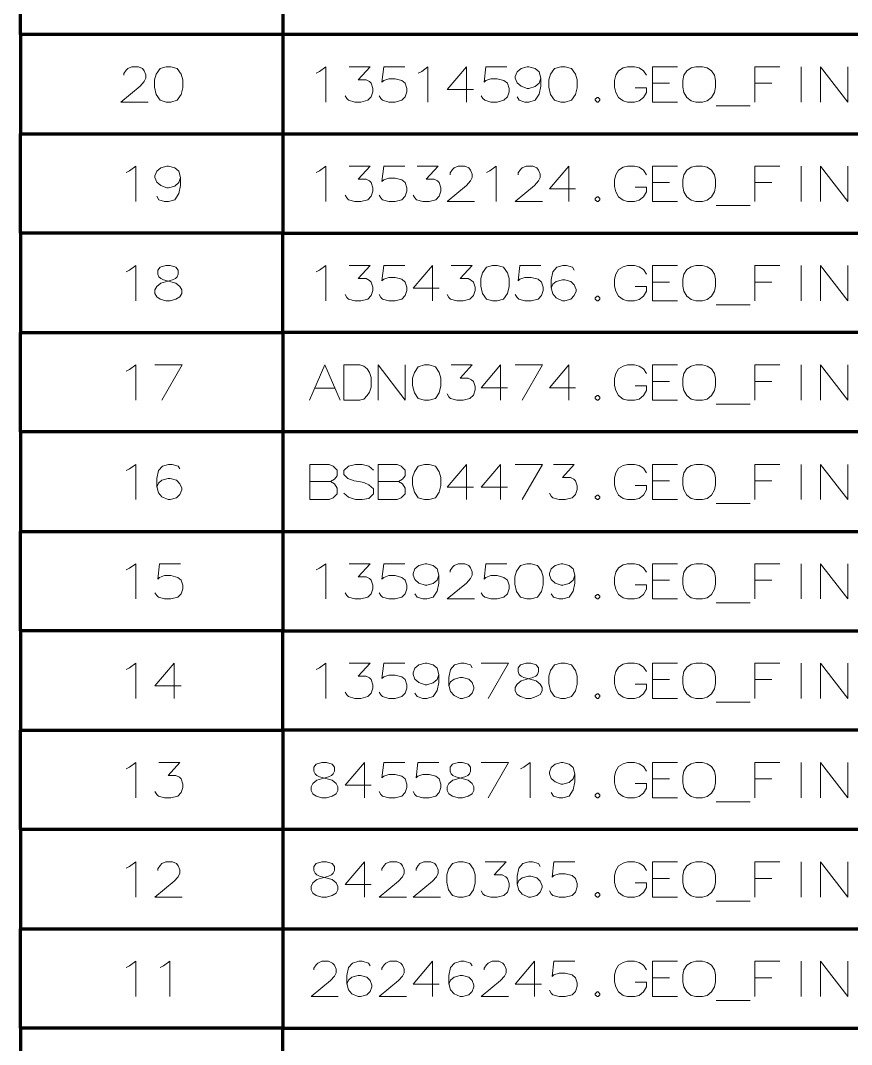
# Model space of a CAD drawing. Header units: millimetres. Extents: x 0 to 174, y 0 to 33.
# Drawn here: x 70.246 to 73.594, y 20.265 to 24.388 of the extents above; entities that cross this region are included whole.
import ezdxf

# ---------------------------------------------------------------- set-up
doc = ezdxf.new("R2010")
doc.units = ezdxf.units.MM
doc.layers.add('PDF2_형상', color=157, linetype='Continuous', true_color=0x405f80)

msp = doc.modelspace()

# ---------------------------------------------------------------- linework, layer by layer
at = {"layer": 'PDF2_형상', "color": 165, "lineweight": 70, "true_color": 0x5267a5}
for points in [[(98.9892, 26.3335), (98.9892, 25.9332), (85.7838, 25.9332), (85.7838, 25.5331), (83.901, 25.5331), (83.901, 25.1328), (75.611, 25.1328), (75.611, 24.7325), (75.611, 24.3324), (71.3026, 24.3324), (71.3026, 23.9321), (75.611, 23.9321), (75.611, 24.3324), (83.901, 24.3324), (83.901, 24.7325), (83.901, 25.1328), (85.7838, 25.1328), (85.7838, 25.5331), (98.9892, 25.5331), (98.9892, 25.9332)], [(70.2461, 25.1328), (70.2461, 24.7325), (71.3026, 24.7325), (71.3026, 24.3324), (70.2461, 24.3324), (70.2461, 24.7325)], [(98.9892, 24.7325), (98.9892, 24.3324), (85.7838, 24.3324), (85.7838, 23.9321), (83.901, 23.9321), (83.901, 23.5318), (75.611, 23.5318), (75.611, 23.1315), (75.611, 22.7314), (71.3026, 22.7314), (71.3026, 22.3311), (75.611, 22.3311), (75.611, 22.7314), (83.901, 22.7314), (83.901, 23.1315), (83.901, 23.5318), (85.7838, 23.5318), (85.7838, 23.9321), (98.9892, 23.9321), (98.9892, 24.3324)], [(70.2461, 24.3324), (70.2461, 23.9321), (71.3026, 23.9321), (71.3026, 23.5318), (70.2461, 23.5318), (70.2461, 23.9321)], [(83.901, 23.1315), (75.611, 23.1315), (71.3026, 23.1315), (71.3026, 23.5318), (75.611, 23.5318), (75.611, 23.9321), (83.901, 23.9321)], [(70.2461, 23.5318), (70.2461, 23.1315), (71.3026, 23.1315), (71.3026, 22.7314), (70.2461, 22.7314), (70.2461, 23.1315)], [(98.9892, 23.1315), (98.9892, 22.7314), (85.7838, 22.7314), (85.7838, 22.3311), (83.901, 22.3311), (83.901, 21.9308), (75.611, 21.9308), (75.611, 21.5307), (75.611, 21.1304), (71.3026, 21.1304), (71.3026, 20.7301), (75.611, 20.7301), (75.611, 21.1304), (83.901, 21.1304), (83.901, 21.5307), (83.901, 21.9308), (85.7838, 21.9308), (85.7838, 22.3311), (98.9892, 22.3311), (98.9892, 22.7314)], [(70.2461, 22.7314), (70.2461, 22.3311), (71.3026, 22.3311), (71.3026, 21.9308), (70.2461, 21.9308), (70.2461, 22.3311)], [(83.901, 21.5307), (75.611, 21.5307), (71.3026, 21.5307), (71.3026, 21.9308), (75.611, 21.9308), (75.611, 22.3311), (83.901, 22.3311)], [(70.2461, 21.9308), (70.2461, 21.5307), (71.3026, 21.5307), (71.3026, 21.1304), (70.2461, 21.1304), (70.2461, 21.5307)], [(70.2461, 21.1304), (70.2461, 20.7301), (71.3026, 20.7301), (71.3026, 20.33), (70.2461, 20.33), (70.2461, 20.7301)], [(83.901, 19.9297), (75.611, 19.9297), (71.3026, 19.9297), (71.3026, 20.33), (75.611, 20.33), (75.611, 20.7301), (83.901, 20.7301)], [(70.2461, 20.33), (70.2461, 19.9297), (71.3026, 19.9297), (71.3026, 19.5294), (70.2461, 19.5294), (70.2461, 19.9297)]]:
    msp.add_lwpolyline(points, dxfattribs=at)
at = {"layer": 'PDF2_형상', "color": 18, "lineweight": 13, "true_color": 0x260000}
for points in [[(70.7607, 24.0601), (70.651, 24.0601), (70.7286, 24.1242), (70.7447, 24.1425), (70.7515, 24.1562), (70.7515, 24.1699), (70.7447, 24.186), (70.7378, 24.195), (70.7218, 24.2019), (70.6943, 24.2019), (70.6783, 24.195), (70.6715, 24.1882), (70.6624, 24.1744), (70.6624, 24.1676)], [(71.4375, 24.1768), (71.4513, 24.1836), (71.4764, 24.2019), (71.4764, 24.0601)], [(71.5542, 24.0853), (71.561, 24.0739), (71.5678, 24.0671), (71.5929, 24.0601), (71.6181, 24.0601), (71.6456, 24.0671), (71.6593, 24.0807), (71.6661, 24.1014), (71.6661, 24.115), (71.6593, 24.1356), (71.6524, 24.1425), (71.6388, 24.1493), (71.6067, 24.1493), (71.6547, 24.2019), (71.5701, 24.2019)], [(71.6913, 24.0853), (71.6982, 24.0739), (71.705, 24.0671), (71.7301, 24.0601), (71.7553, 24.0601), (71.7828, 24.0671), (71.7964, 24.0807), (71.8033, 24.1014), (71.8033, 24.115), (71.7964, 24.1356), (71.7828, 24.1471), (71.7553, 24.1539), (71.7301, 24.1539), (71.7096, 24.1471), (71.7026, 24.1401), (71.7096, 24.2019), (71.7942, 24.2019)], [(71.849, 24.1768), (71.8628, 24.1836), (71.8879, 24.2019), (71.8879, 24.0601)], [(72.0707, 24.1104), (71.9656, 24.1104), (72.0433, 24.2019), (72.0433, 24.1333), (72.0433, 24.0601)], [(72.1028, 24.0853), (72.1096, 24.0739), (72.1165, 24.0671), (72.1417, 24.0601), (72.1668, 24.0601), (72.1942, 24.0671), (72.2079, 24.0807), (72.2147, 24.1014), (72.2147, 24.115), (72.2079, 24.1356), (72.1942, 24.1471), (72.1668, 24.1539), (72.1417, 24.1539), (72.1211, 24.1471), (72.1142, 24.1401), (72.1211, 24.2019), (72.2057, 24.2019)], [(72.3428, 24.1562), (72.336, 24.1814), (72.3199, 24.195), (72.2947, 24.2019), (72.2879, 24.2019), (72.2628, 24.195), (72.2468, 24.1814), (72.2399, 24.1631), (72.2399, 24.1562), (72.2468, 24.1379), (72.2628, 24.1242), (72.2879, 24.115), (72.2947, 24.115), (72.3199, 24.1219), (72.336, 24.1356), (72.3428, 24.1562), (72.3428, 24.1242), (72.336, 24.0922), (72.3199, 24.0671), (72.2947, 24.0601), (72.2787, 24.0601), (72.256, 24.0671), (72.2468, 24.0807)], [(72.7222, 24.1174), (72.7681, 24.1174), (72.7681, 24.099), (72.7565, 24.0785), (72.7383, 24.0647), (72.72, 24.0601), (72.6925, 24.0601), (72.6743, 24.0647), (72.656, 24.0785), (72.6446, 24.099), (72.64, 24.1196), (72.64, 24.1471), (72.6446, 24.1676), (72.656, 24.186), (72.6743, 24.1974), (72.6925, 24.2019), (72.72, 24.2019), (72.7383, 24.1974), (72.7565, 24.186), (72.7681, 24.1676)], [(72.8938, 24.0601), (72.7932, 24.0601), (72.7932, 24.2019), (72.8938, 24.2019)], [(73.2046, 24.0601), (73.2046, 24.2019), (73.3051, 24.2019)], [(73.3921, 24.0601), (73.3921, 24.2019)], [(73.5796, 24.2019), (73.5796, 24.0601), (73.4699, 24.2019), (73.4699, 24.0601)], [(72.8617, 24.1356), (72.7932, 24.1356)], [(73.2732, 24.1356), (73.2046, 24.1356)], [(73.1864, 24.0442), (73.0492, 24.0442)], [(70.6715, 23.7765), (70.6853, 23.7833), (70.7104, 23.8017), (70.7104, 23.66)], [(70.891, 23.756), (70.8842, 23.7811), (70.8681, 23.7949), (70.8429, 23.8017), (70.8361, 23.8017), (70.811, 23.7949), (70.795, 23.7811), (70.7881, 23.7628), (70.7881, 23.756), (70.795, 23.7376), (70.811, 23.7239), (70.8361, 23.7149), (70.8429, 23.7149), (70.8681, 23.7217), (70.8842, 23.7354), (70.891, 23.756), (70.891, 23.7239), (70.8842, 23.6919), (70.8681, 23.6668), (70.8429, 23.66), (70.8269, 23.66), (70.8042, 23.6668), (70.795, 23.6806)], [(71.4375, 23.7765), (71.4513, 23.7833), (71.4764, 23.8017), (71.4764, 23.66)], [(71.5542, 23.6851), (71.561, 23.6736), (71.5678, 23.6668), (71.5929, 23.66), (71.6181, 23.66), (71.6456, 23.6668), (71.6593, 23.6806), (71.6661, 23.7011), (71.6661, 23.7149), (71.6593, 23.7354), (71.6524, 23.7422), (71.6388, 23.749), (71.6067, 23.749), (71.6547, 23.8017), (71.5701, 23.8017)], [(71.6913, 23.6851), (71.6982, 23.6736), (71.705, 23.6668), (71.7301, 23.66), (71.7553, 23.66), (71.7828, 23.6668), (71.7964, 23.6806), (71.8033, 23.7011), (71.8033, 23.7149), (71.7964, 23.7354), (71.7828, 23.7468), (71.7553, 23.7536), (71.7301, 23.7536), (71.7096, 23.7468), (71.7026, 23.74), (71.7096, 23.8017), (71.7942, 23.8017)], [(71.8285, 23.6851), (71.8353, 23.6736), (71.8422, 23.6668), (71.8674, 23.66), (71.8925, 23.66), (71.9199, 23.6668), (71.9336, 23.6806), (71.9404, 23.7011), (71.9404, 23.7149), (71.9336, 23.7354), (71.9268, 23.7422), (71.9131, 23.749), (71.881, 23.749), (71.929, 23.8017), (71.8444, 23.8017)], [(72.0753, 23.66), (71.9656, 23.66), (72.0433, 23.7239), (72.0593, 23.7422), (72.0663, 23.756), (72.0663, 23.7697), (72.0593, 23.7857), (72.0525, 23.7949), (72.0365, 23.8017), (72.009, 23.8017), (71.9931, 23.7949), (71.9861, 23.7879), (71.9771, 23.7743), (71.9771, 23.7674)], [(72.1233, 23.7765), (72.1371, 23.7833), (72.1622, 23.8017), (72.1622, 23.66)], [(72.3496, 23.66), (72.2399, 23.66), (72.3176, 23.7239), (72.3336, 23.7422), (72.3406, 23.756), (72.3406, 23.7697), (72.3336, 23.7857), (72.3268, 23.7949), (72.3108, 23.8017), (72.2833, 23.8017), (72.2674, 23.7949), (72.2606, 23.7879), (72.2514, 23.7743), (72.2514, 23.7674)], [(72.4822, 23.7103), (72.3771, 23.7103), (72.4549, 23.8017), (72.4549, 23.7331), (72.4549, 23.66)], [(72.7222, 23.7171), (72.7681, 23.7171), (72.7681, 23.6988), (72.7565, 23.6782), (72.7383, 23.6644), (72.72, 23.66), (72.6925, 23.66), (72.6743, 23.6644), (72.656, 23.6782), (72.6446, 23.6988), (72.64, 23.7194), (72.64, 23.7468), (72.6446, 23.7674), (72.656, 23.7857), (72.6743, 23.7971), (72.6925, 23.8017), (72.72, 23.8017), (72.7383, 23.7971), (72.7565, 23.7857), (72.7681, 23.7674)], [(72.8938, 23.66), (72.7932, 23.66), (72.7932, 23.8017), (72.8938, 23.8017)], [(73.2046, 23.66), (73.2046, 23.8017), (73.3051, 23.8017)], [(73.3921, 23.66), (73.3921, 23.8017)], [(73.5796, 23.8017), (73.5796, 23.66), (73.4699, 23.8017), (73.4699, 23.66)], [(72.8617, 23.7354), (72.7932, 23.7354)], [(73.2732, 23.7354), (73.2046, 23.7354)], [(73.1864, 23.6439), (73.0492, 23.6439)], [(70.6715, 23.3762), (70.6853, 23.3832), (70.7104, 23.4014), (70.7104, 23.2597)], [(71.4375, 23.3762), (71.4513, 23.3832), (71.4764, 23.4014), (71.4764, 23.2597)], [(71.5542, 23.2849), (71.561, 23.2735), (71.5678, 23.2665), (71.5929, 23.2597), (71.6181, 23.2597), (71.6456, 23.2665), (71.6593, 23.2803), (71.6661, 23.3008), (71.6661, 23.3146), (71.6593, 23.3351), (71.6524, 23.3419), (71.6388, 23.3489), (71.6067, 23.3489), (71.6547, 23.4014), (71.5701, 23.4014)], [(71.6913, 23.2849), (71.6982, 23.2735), (71.705, 23.2665), (71.7301, 23.2597), (71.7553, 23.2597), (71.7828, 23.2665), (71.7964, 23.2803), (71.8033, 23.3008), (71.8033, 23.3146), (71.7964, 23.3351), (71.7828, 23.3465), (71.7553, 23.3535), (71.7301, 23.3535), (71.7096, 23.3465), (71.7026, 23.3397), (71.7096, 23.4014), (71.7942, 23.4014)], [(71.9336, 23.31), (71.8285, 23.31), (71.9061, 23.4014), (71.9061, 23.3329), (71.9061, 23.2597)], [(71.9656, 23.2849), (71.9725, 23.2735), (71.9793, 23.2665), (72.0044, 23.2597), (72.0296, 23.2597), (72.0571, 23.2665), (72.0707, 23.2803), (72.0776, 23.3008), (72.0776, 23.3146), (72.0707, 23.3351), (72.0639, 23.3419), (72.0501, 23.3489), (72.0182, 23.3489), (72.0663, 23.4014), (71.9817, 23.4014)], [(72.2399, 23.2849), (72.2468, 23.2735), (72.2536, 23.2665), (72.2787, 23.2597), (72.3039, 23.2597), (72.3314, 23.2665), (72.3451, 23.2803), (72.3519, 23.3008), (72.3519, 23.3146), (72.3451, 23.3351), (72.3314, 23.3465), (72.3039, 23.3535), (72.2787, 23.3535), (72.2582, 23.3465), (72.2514, 23.3397), (72.2582, 23.4014), (72.3428, 23.4014)], [(72.4776, 23.3832), (72.4708, 23.3946), (72.4457, 23.4014), (72.4319, 23.4014), (72.4068, 23.3946), (72.3908, 23.3762), (72.3839, 23.3443), (72.3839, 23.3122), (72.3908, 23.2871), (72.4044, 23.2711), (72.4297, 23.2597), (72.4387, 23.2597), (72.4639, 23.2665), (72.4776, 23.2803), (72.4846, 23.2986), (72.4846, 23.3054), (72.4776, 23.3238), (72.4639, 23.3374), (72.4387, 23.3443), (72.4297, 23.3443), (72.4044, 23.3374), (72.3908, 23.326), (72.3839, 23.31)], [(72.7222, 23.3168), (72.7681, 23.3168), (72.7681, 23.2986), (72.7565, 23.2781), (72.7383, 23.2643), (72.72, 23.2597), (72.6925, 23.2597), (72.6743, 23.2643), (72.656, 23.2781), (72.6446, 23.2986), (72.64, 23.3192), (72.64, 23.3465), (72.6446, 23.3671), (72.656, 23.3854), (72.6743, 23.3968), (72.6925, 23.4014), (72.72, 23.4014), (72.7383, 23.3968), (72.7565, 23.3854), (72.7681, 23.3671)], [(72.8938, 23.2597), (72.7932, 23.2597), (72.7932, 23.4014), (72.8938, 23.4014)], [(73.2046, 23.2597), (73.2046, 23.4014), (73.3051, 23.4014)], [(73.3921, 23.2597), (73.3921, 23.4014)], [(73.5796, 23.4014), (73.5796, 23.2597), (73.4699, 23.4014), (73.4699, 23.2597)], [(72.8617, 23.3351), (72.7932, 23.3351)], [(73.2732, 23.3351), (73.2046, 23.3351)], [(73.1864, 23.2438), (73.0492, 23.2438)], [(70.6715, 22.9761), (70.6853, 22.9829), (70.7104, 23.0012), (70.7104, 22.8594)], [(70.7881, 23.0012), (70.8978, 23.0012), (70.8156, 22.8594)], [(71.4101, 22.8594), (71.4718, 23.0012), (71.5336, 22.8594)], [(71.6112, 22.8594), (71.6296, 22.864), (71.6433, 22.8778), (71.6524, 22.8915), (71.6593, 22.9121), (71.6593, 22.951), (71.6524, 22.9715), (71.6433, 22.9851), (71.6296, 22.9967), (71.6136, 23.0012), (71.5496, 23.0012), (71.5496, 22.8594), (71.6136, 22.8594)], [(71.7964, 23.0012), (71.7964, 22.8594), (71.6867, 23.0012), (71.6867, 22.8594)], [(71.9656, 22.8846), (71.9725, 22.8732), (71.9793, 22.8664), (72.0044, 22.8594), (72.0296, 22.8594), (72.0571, 22.8664), (72.0707, 22.88), (72.0776, 22.9006), (72.0776, 22.9143), (72.0707, 22.9349), (72.0639, 22.9418), (72.0501, 22.9486), (72.0182, 22.9486), (72.0663, 23.0012), (71.9817, 23.0012)], [(72.2079, 22.9097), (72.1028, 22.9097), (72.1806, 23.0012), (72.1806, 22.9326), (72.1806, 22.8594)], [(72.2399, 23.0012), (72.3496, 23.0012), (72.2674, 22.8594)], [(72.4822, 22.9097), (72.3771, 22.9097), (72.4549, 23.0012), (72.4549, 22.9326), (72.4549, 22.8594)], [(72.7222, 22.9167), (72.7681, 22.9167), (72.7681, 22.8983), (72.7565, 22.8778), (72.7383, 22.864), (72.72, 22.8594), (72.6925, 22.8594), (72.6743, 22.864), (72.656, 22.8778), (72.6446, 22.8983), (72.64, 22.9189), (72.64, 22.9464), (72.6446, 22.9669), (72.656, 22.9851), (72.6743, 22.9967), (72.6925, 23.0012), (72.72, 23.0012), (72.7383, 22.9967), (72.7565, 22.9851), (72.7681, 22.9669)], [(72.8938, 22.8594), (72.7932, 22.8594), (72.7932, 23.0012), (72.8938, 23.0012)], [(73.2046, 22.8594), (73.2046, 23.0012), (73.3051, 23.0012)], [(73.3921, 22.8594), (73.3921, 23.0012)], [(73.5796, 23.0012), (73.5796, 22.8594), (73.4699, 23.0012), (73.4699, 22.8594)], [(72.8617, 22.9349), (72.7932, 22.9349)], [(73.2732, 22.9349), (73.2046, 22.9349)], [(71.4307, 22.9075), (71.5129, 22.9075)], [(73.1864, 22.8435), (73.0492, 22.8435)], [(70.6715, 22.5758), (70.6853, 22.5826), (70.7104, 22.601), (70.7104, 22.4593)], [(70.8886, 22.5826), (70.8818, 22.5942), (70.8567, 22.601), (70.8429, 22.601), (70.8178, 22.5942), (70.8018, 22.5758), (70.795, 22.5438), (70.795, 22.5118), (70.8018, 22.4867), (70.8156, 22.4707), (70.8407, 22.4593), (70.8499, 22.4593), (70.875, 22.4661), (70.8886, 22.4799), (70.8956, 22.4981), (70.8956, 22.505), (70.8886, 22.5232), (70.875, 22.5369), (70.8499, 22.5438), (70.8407, 22.5438), (70.8156, 22.5369), (70.8018, 22.5256), (70.795, 22.5096)], [(71.6685, 22.5781), (71.6501, 22.5942), (71.6226, 22.601), (71.5953, 22.601), (71.5678, 22.5942), (71.5496, 22.5758), (71.5496, 22.5599), (71.5656, 22.5438), (71.5907, 22.5347), (71.609, 22.5324), (71.6296, 22.5278), (71.6501, 22.5186), (71.6685, 22.5026), (71.6685, 22.4821), (71.6501, 22.4638), (71.6226, 22.4593), (71.5953, 22.4593), (71.5678, 22.4683), (71.5496, 22.4844)], [(72.0707, 22.5096), (71.9656, 22.5096), (72.0433, 22.601), (72.0433, 22.5324), (72.0433, 22.4593)], [(72.2079, 22.5096), (72.1028, 22.5096), (72.1806, 22.601), (72.1806, 22.5324), (72.1806, 22.4593)], [(72.2399, 22.601), (72.3496, 22.601), (72.2674, 22.4593)], [(72.3771, 22.4844), (72.3839, 22.4729), (72.3908, 22.4661), (72.416, 22.4593), (72.4411, 22.4593), (72.4685, 22.4661), (72.4822, 22.4799), (72.489, 22.5004), (72.489, 22.5142), (72.4822, 22.5347), (72.4754, 22.5415), (72.4617, 22.5483), (72.4297, 22.5483), (72.4776, 22.601), (72.3931, 22.601)], [(72.7222, 22.5164), (72.7681, 22.5164), (72.7681, 22.4981), (72.7565, 22.4775), (72.7383, 22.4638), (72.72, 22.4593), (72.6925, 22.4593), (72.6743, 22.4638), (72.656, 22.4775), (72.6446, 22.4981), (72.64, 22.5186), (72.64, 22.5461), (72.6446, 22.5667), (72.656, 22.585), (72.6743, 22.5964), (72.6925, 22.601), (72.72, 22.601), (72.7383, 22.5964), (72.7565, 22.585), (72.7681, 22.5667)], [(72.8938, 22.4593), (72.7932, 22.4593), (72.7932, 22.601), (72.8938, 22.601)], [(73.2046, 22.4593), (73.2046, 22.601), (73.3051, 22.601)], [(73.3921, 22.4593), (73.3921, 22.601)], [(73.5796, 22.601), (73.5796, 22.4593), (73.4699, 22.601), (73.4699, 22.4593)], [(71.4124, 22.5324), (71.4947, 22.5324)], [(71.6867, 22.5324), (71.769, 22.5324)], [(72.8617, 22.5347), (72.7932, 22.5347)], [(73.2732, 22.5347), (73.2046, 22.5347)], [(73.1864, 22.4432), (73.0492, 22.4432)], [(70.6715, 22.1756), (70.6853, 22.1825), (70.7104, 22.2007), (70.7104, 22.059)], [(70.7881, 22.0842), (70.795, 22.0728), (70.8018, 22.0658), (70.8269, 22.059), (70.8521, 22.059), (70.8796, 22.0658), (70.8932, 22.0796), (70.9001, 22.1001), (70.9001, 22.1139), (70.8932, 22.1344), (70.8796, 22.1458), (70.8521, 22.1528), (70.8269, 22.1528), (70.8064, 22.1458), (70.7996, 22.139), (70.8064, 22.2007), (70.891, 22.2007)], [(71.4375, 22.1756), (71.4513, 22.1825), (71.4764, 22.2007), (71.4764, 22.059)], [(71.5542, 22.0842), (71.561, 22.0728), (71.5678, 22.0658), (71.5929, 22.059), (71.6181, 22.059), (71.6456, 22.0658), (71.6593, 22.0796), (71.6661, 22.1001), (71.6661, 22.1139), (71.6593, 22.1344), (71.6524, 22.1413), (71.6388, 22.1482), (71.6067, 22.1482), (71.6547, 22.2007), (71.5701, 22.2007)], [(71.6913, 22.0842), (71.6982, 22.0728), (71.705, 22.0658), (71.7301, 22.059), (71.7553, 22.059), (71.7828, 22.0658), (71.7964, 22.0796), (71.8033, 22.1001), (71.8033, 22.1139), (71.7964, 22.1344), (71.7828, 22.1458), (71.7553, 22.1528), (71.7301, 22.1528), (71.7096, 22.1458), (71.7026, 22.139), (71.7096, 22.2007), (71.7942, 22.2007)], [(71.9312, 22.155), (71.9244, 22.1801), (71.9085, 22.1939), (71.8833, 22.2007), (71.8764, 22.2007), (71.8513, 22.1939), (71.8353, 22.1801), (71.8285, 22.1618), (71.8285, 22.155), (71.8353, 22.1367), (71.8513, 22.1231), (71.8764, 22.1139), (71.8833, 22.1139), (71.9085, 22.1207), (71.9244, 22.1344), (71.9312, 22.155), (71.9312, 22.1231), (71.9244, 22.091), (71.9085, 22.0658), (71.8833, 22.059), (71.8674, 22.059), (71.8444, 22.0658), (71.8353, 22.0796)], [(72.0753, 22.059), (71.9656, 22.059), (72.0433, 22.1231), (72.0593, 22.1413), (72.0663, 22.155), (72.0663, 22.1688), (72.0593, 22.1847), (72.0525, 22.1939), (72.0365, 22.2007), (72.009, 22.2007), (71.9931, 22.1939), (71.9861, 22.1871), (71.9771, 22.1733), (71.9771, 22.1664)], [(72.1028, 22.0842), (72.1096, 22.0728), (72.1165, 22.0658), (72.1417, 22.059), (72.1668, 22.059), (72.1942, 22.0658), (72.2079, 22.0796), (72.2147, 22.1001), (72.2147, 22.1139), (72.2079, 22.1344), (72.1942, 22.1458), (72.1668, 22.1528), (72.1417, 22.1528), (72.1211, 22.1458), (72.1142, 22.139), (72.1211, 22.2007), (72.2057, 22.2007)], [(72.48, 22.155), (72.4731, 22.1801), (72.4571, 22.1939), (72.4319, 22.2007), (72.4251, 22.2007), (72.4, 22.1939), (72.3839, 22.1801), (72.3771, 22.1618), (72.3771, 22.155), (72.3839, 22.1367), (72.4, 22.1231), (72.4251, 22.1139), (72.4319, 22.1139), (72.4571, 22.1207), (72.4731, 22.1344), (72.48, 22.155), (72.48, 22.1231), (72.4731, 22.091), (72.4571, 22.0658), (72.4319, 22.059), (72.416, 22.059), (72.3931, 22.0658), (72.3839, 22.0796)], [(72.7222, 22.1161), (72.7681, 22.1161), (72.7681, 22.0979), (72.7565, 22.0772), (72.7383, 22.0636), (72.72, 22.059), (72.6925, 22.059), (72.6743, 22.0636), (72.656, 22.0772), (72.6446, 22.0979), (72.64, 22.1185), (72.64, 22.1458), (72.6446, 22.1664), (72.656, 22.1847), (72.6743, 22.1961), (72.6925, 22.2007), (72.72, 22.2007), (72.7383, 22.1961), (72.7565, 22.1847), (72.7681, 22.1664)], [(72.8938, 22.059), (72.7932, 22.059), (72.7932, 22.2007), (72.8938, 22.2007)], [(73.2046, 22.059), (73.2046, 22.2007), (73.3051, 22.2007)], [(73.3921, 22.059), (73.3921, 22.2007)], [(73.5796, 22.2007), (73.5796, 22.059), (73.4699, 22.2007), (73.4699, 22.059)], [(72.8617, 22.1344), (72.7932, 22.1344)], [(73.2732, 22.1344), (73.2046, 22.1344)], [(73.1864, 22.0431), (73.0492, 22.0431)], [(70.6715, 21.7754), (70.6853, 21.7822), (70.7104, 21.8006), (70.7104, 21.6588)], [(70.8932, 21.709), (70.7881, 21.709), (70.8658, 21.8006), (70.8658, 21.7319), (70.8658, 21.6588)], [(71.4375, 21.7754), (71.4513, 21.7822), (71.4764, 21.8006), (71.4764, 21.6588)], [(71.5542, 21.6839), (71.561, 21.6725), (71.5678, 21.6656), (71.5929, 21.6588), (71.6181, 21.6588), (71.6456, 21.6656), (71.6593, 21.6793), (71.6661, 21.6999), (71.6661, 21.7136), (71.6593, 21.7342), (71.6524, 21.7411), (71.6388, 21.7479), (71.6067, 21.7479), (71.6547, 21.8006), (71.5701, 21.8006)], [(71.6913, 21.6839), (71.6982, 21.6725), (71.705, 21.6656), (71.7301, 21.6588), (71.7553, 21.6588), (71.7828, 21.6656), (71.7964, 21.6793), (71.8033, 21.6999), (71.8033, 21.7136), (71.7964, 21.7342), (71.7828, 21.7457), (71.7553, 21.7525), (71.7301, 21.7525), (71.7096, 21.7457), (71.7026, 21.7387), (71.7096, 21.8006), (71.7942, 21.8006)], [(71.9312, 21.7547), (71.9244, 21.7799), (71.9085, 21.7936), (71.8833, 21.8006), (71.8764, 21.8006), (71.8513, 21.7936), (71.8353, 21.7799), (71.8285, 21.7617), (71.8285, 21.7547), (71.8353, 21.7365), (71.8513, 21.7228), (71.8764, 21.7136), (71.8833, 21.7136), (71.9085, 21.7206), (71.9244, 21.7342), (71.9312, 21.7547), (71.9312, 21.7228), (71.9244, 21.6908), (71.9085, 21.6656), (71.8833, 21.6588), (71.8674, 21.6588), (71.8444, 21.6656), (71.8353, 21.6793)], [(72.0663, 21.7822), (72.0593, 21.7936), (72.0342, 21.8006), (72.0204, 21.8006), (71.9953, 21.7936), (71.9793, 21.7754), (71.9725, 21.7433), (71.9725, 21.7114), (71.9793, 21.6863), (71.9931, 21.6701), (72.0182, 21.6588), (72.0274, 21.6588), (72.0525, 21.6656), (72.0663, 21.6793), (72.0731, 21.6976), (72.0731, 21.7044), (72.0663, 21.7228), (72.0525, 21.7365), (72.0274, 21.7433), (72.0182, 21.7433), (71.9931, 21.7365), (71.9793, 21.725), (71.9725, 21.709)], [(72.1028, 21.8006), (72.2125, 21.8006), (72.1301, 21.6588)], [(72.7222, 21.716), (72.7681, 21.716), (72.7681, 21.6976), (72.7565, 21.6771), (72.7383, 21.6633), (72.72, 21.6588), (72.6925, 21.6588), (72.6743, 21.6633), (72.656, 21.6771), (72.6446, 21.6976), (72.64, 21.7182), (72.64, 21.7457), (72.6446, 21.7663), (72.656, 21.7844), (72.6743, 21.796), (72.6925, 21.8006), (72.72, 21.8006), (72.7383, 21.796), (72.7565, 21.7844), (72.7681, 21.7663)], [(72.8938, 21.6588), (72.7932, 21.6588), (72.7932, 21.8006), (72.8938, 21.8006)], [(73.2046, 21.6588), (73.2046, 21.8006), (73.3051, 21.8006)], [(73.3921, 21.6588), (73.3921, 21.8006)], [(73.5796, 21.8006), (73.5796, 21.6588), (73.4699, 21.8006), (73.4699, 21.6588)], [(72.8617, 21.7342), (72.7932, 21.7342)], [(73.2732, 21.7342), (73.2046, 21.7342)], [(73.1864, 21.6428), (73.0492, 21.6428)], [(70.6715, 21.3751), (70.6853, 21.3819), (70.7104, 21.4003), (70.7104, 21.2585)], [(70.7881, 21.2838), (70.795, 21.2722), (70.8018, 21.2654), (70.8269, 21.2585), (70.8521, 21.2585), (70.8796, 21.2654), (70.8932, 21.2792), (70.9001, 21.2997), (70.9001, 21.3133), (70.8932, 21.334), (70.8864, 21.3408), (70.8726, 21.3476), (70.8407, 21.3476), (70.8886, 21.4003), (70.8042, 21.4003)], [(71.6593, 21.3089), (71.5542, 21.3089), (71.6318, 21.4003), (71.6318, 21.3317), (71.6318, 21.2585)], [(71.6913, 21.2838), (71.6982, 21.2722), (71.705, 21.2654), (71.7301, 21.2585), (71.7553, 21.2585), (71.7828, 21.2654), (71.7964, 21.2792), (71.8033, 21.2997), (71.8033, 21.3133), (71.7964, 21.334), (71.7828, 21.3454), (71.7553, 21.3522), (71.7301, 21.3522), (71.7096, 21.3454), (71.7026, 21.3386), (71.7096, 21.4003), (71.7942, 21.4003)], [(71.8285, 21.2838), (71.8353, 21.2722), (71.8422, 21.2654), (71.8674, 21.2585), (71.8925, 21.2585), (71.9199, 21.2654), (71.9336, 21.2792), (71.9404, 21.2997), (71.9404, 21.3133), (71.9336, 21.334), (71.9199, 21.3454), (71.8925, 21.3522), (71.8674, 21.3522), (71.8467, 21.3454), (71.8399, 21.3386), (71.8467, 21.4003), (71.9312, 21.4003)], [(72.1028, 21.4003), (72.2125, 21.4003), (72.1301, 21.2585)], [(72.2606, 21.3751), (72.2742, 21.3819), (72.2993, 21.4003), (72.2993, 21.2585)], [(72.48, 21.3546), (72.4731, 21.3797), (72.4571, 21.3935), (72.4319, 21.4003), (72.4251, 21.4003), (72.4, 21.3935), (72.3839, 21.3797), (72.3771, 21.3614), (72.3771, 21.3546), (72.3839, 21.3362), (72.4, 21.3225), (72.4251, 21.3133), (72.4319, 21.3133), (72.4571, 21.3203), (72.4731, 21.334), (72.48, 21.3546), (72.48, 21.3225), (72.4731, 21.2906), (72.4571, 21.2654), (72.4319, 21.2585), (72.416, 21.2585), (72.3931, 21.2654), (72.3839, 21.2792)], [(72.7222, 21.3157), (72.7681, 21.3157), (72.7681, 21.2974), (72.7565, 21.2768), (72.7383, 21.2631), (72.72, 21.2585), (72.6925, 21.2585), (72.6743, 21.2631), (72.656, 21.2768), (72.6446, 21.2974), (72.64, 21.3179), (72.64, 21.3454), (72.6446, 21.366), (72.656, 21.3843), (72.6743, 21.3957), (72.6925, 21.4003), (72.72, 21.4003), (72.7383, 21.3957), (72.7565, 21.3843), (72.7681, 21.366)], [(72.8938, 21.2585), (72.7932, 21.2585), (72.7932, 21.4003), (72.8938, 21.4003)], [(73.2046, 21.2585), (73.2046, 21.4003), (73.3051, 21.4003)], [(73.3921, 21.2585), (73.3921, 21.4003)], [(73.5796, 21.4003), (73.5796, 21.2585), (73.4699, 21.4003), (73.4699, 21.2585)], [(72.8617, 21.334), (72.7932, 21.334)], [(73.2732, 21.334), (73.2046, 21.334)], [(73.1864, 21.2425), (73.0492, 21.2425)], [(70.6715, 20.9749), (70.6853, 20.9818), (70.7104, 21), (70.7104, 20.8583)], [(70.8978, 20.8583), (70.7881, 20.8583), (70.8658, 20.9224), (70.8818, 20.9406), (70.8886, 20.9543), (70.8886, 20.9681), (70.8818, 20.984), (70.875, 20.9932), (70.859, 21), (70.8315, 21), (70.8156, 20.9932), (70.8086, 20.9863), (70.7996, 20.9726), (70.7996, 20.9657)], [(71.6593, 20.9086), (71.5542, 20.9086), (71.6318, 21), (71.6318, 20.9314), (71.6318, 20.8583)], [(71.801, 20.8583), (71.6913, 20.8583), (71.769, 20.9224), (71.785, 20.9406), (71.7918, 20.9543), (71.7918, 20.9681), (71.785, 20.984), (71.7782, 20.9932), (71.7621, 21), (71.7347, 21), (71.7188, 20.9932), (71.7118, 20.9863), (71.7026, 20.9726), (71.7026, 20.9657)], [(71.9382, 20.8583), (71.8285, 20.8583), (71.9061, 20.9224), (71.9222, 20.9406), (71.929, 20.9543), (71.929, 20.9681), (71.9222, 20.984), (71.9153, 20.9932), (71.8993, 21), (71.8718, 21), (71.8558, 20.9932), (71.849, 20.9863), (71.8399, 20.9726), (71.8399, 20.9657)], [(72.1028, 20.8835), (72.1096, 20.8721), (72.1165, 20.8651), (72.1417, 20.8583), (72.1668, 20.8583), (72.1942, 20.8651), (72.2079, 20.8789), (72.2147, 20.8994), (72.2147, 20.9132), (72.2079, 20.9337), (72.2011, 20.9406), (72.1874, 20.9475), (72.1553, 20.9475), (72.2033, 21), (72.1187, 21)], [(72.3406, 20.9818), (72.3336, 20.9932), (72.3085, 21), (72.2947, 21), (72.2696, 20.9932), (72.2536, 20.9749), (72.2468, 20.9429), (72.2468, 20.9108), (72.2536, 20.8857), (72.2674, 20.8697), (72.2925, 20.8583), (72.3017, 20.8583), (72.3268, 20.8651), (72.3406, 20.8789), (72.3474, 20.8972), (72.3474, 20.904), (72.3406, 20.9224), (72.3268, 20.936), (72.3017, 20.9429), (72.2925, 20.9429), (72.2674, 20.936), (72.2536, 20.9246), (72.2468, 20.9086)], [(72.3771, 20.8835), (72.3839, 20.8721), (72.3908, 20.8651), (72.416, 20.8583), (72.4411, 20.8583), (72.4685, 20.8651), (72.4822, 20.8789), (72.489, 20.8994), (72.489, 20.9132), (72.4822, 20.9337), (72.4685, 20.9451), (72.4411, 20.9521), (72.416, 20.9521), (72.3954, 20.9451), (72.3885, 20.9383), (72.3954, 21), (72.48, 21)], [(72.7222, 20.9154), (72.7681, 20.9154), (72.7681, 20.8972), (72.7565, 20.8765), (72.7383, 20.8629), (72.72, 20.8583), (72.6925, 20.8583), (72.6743, 20.8629), (72.656, 20.8765), (72.6446, 20.8972), (72.64, 20.9178), (72.64, 20.9451), (72.6446, 20.9657), (72.656, 20.984), (72.6743, 20.9954), (72.6925, 21), (72.72, 21), (72.7383, 20.9954), (72.7565, 20.984), (72.7681, 20.9657)], [(72.8938, 20.8583), (72.7932, 20.8583), (72.7932, 21), (72.8938, 21)], [(73.2046, 20.8583), (73.2046, 21), (73.3051, 21)], [(73.3921, 20.8583), (73.3921, 21)], [(73.5796, 21), (73.5796, 20.8583), (73.4699, 21), (73.4699, 20.8583)], [(72.8617, 20.9337), (72.7932, 20.9337)], [(73.2732, 20.9337), (73.2046, 20.9337)], [(73.1864, 20.8424), (73.0492, 20.8424)], [(70.6715, 20.5746), (70.6853, 20.5815), (70.7104, 20.5999), (70.7104, 20.4581)], [(70.8086, 20.5746), (70.8224, 20.5815), (70.8475, 20.5999), (70.8475, 20.4581)], [(71.5267, 20.4581), (71.4169, 20.4581), (71.4947, 20.5221), (71.5107, 20.5404), (71.5175, 20.554), (71.5175, 20.5678), (71.5107, 20.5838), (71.5039, 20.5929), (71.4878, 20.5999), (71.4604, 20.5999), (71.4444, 20.5929), (71.4375, 20.5861), (71.4283, 20.5724), (71.4283, 20.5656)], [(71.6547, 20.5815), (71.6478, 20.5929), (71.6226, 20.5999), (71.609, 20.5999), (71.5839, 20.5929), (71.5678, 20.5746), (71.561, 20.5426), (71.561, 20.5107), (71.5678, 20.4856), (71.5815, 20.4694), (71.6067, 20.4581), (71.6158, 20.4581), (71.641, 20.4649), (71.6547, 20.4786), (71.6615, 20.4969), (71.6615, 20.5038), (71.6547, 20.5221), (71.641, 20.5358), (71.6158, 20.5426), (71.6067, 20.5426), (71.5815, 20.5358), (71.5678, 20.5243), (71.561, 20.5083)], [(71.801, 20.4581), (71.6913, 20.4581), (71.769, 20.5221), (71.785, 20.5404), (71.7918, 20.554), (71.7918, 20.5678), (71.785, 20.5838), (71.7782, 20.5929), (71.7621, 20.5999), (71.7347, 20.5999), (71.7188, 20.5929), (71.7118, 20.5861), (71.7026, 20.5724), (71.7026, 20.5656)], [(71.9336, 20.5083), (71.8285, 20.5083), (71.9061, 20.5999), (71.9061, 20.5312), (71.9061, 20.4581)], [(72.0663, 20.5815), (72.0593, 20.5929), (72.0342, 20.5999), (72.0204, 20.5999), (71.9953, 20.5929), (71.9793, 20.5746), (71.9725, 20.5426), (71.9725, 20.5107), (71.9793, 20.4856), (71.9931, 20.4694), (72.0182, 20.4581), (72.0274, 20.4581), (72.0525, 20.4649), (72.0663, 20.4786), (72.0731, 20.4969), (72.0731, 20.5038), (72.0663, 20.5221), (72.0525, 20.5358), (72.0274, 20.5426), (72.0182, 20.5426), (71.9931, 20.5358), (71.9793, 20.5243), (71.9725, 20.5083)], [(72.2125, 20.4581), (72.1028, 20.4581), (72.1806, 20.5221), (72.1965, 20.5404), (72.2033, 20.554), (72.2033, 20.5678), (72.1965, 20.5838), (72.1896, 20.5929), (72.1736, 20.5999), (72.1462, 20.5999), (72.1301, 20.5929), (72.1233, 20.5861), (72.1142, 20.5724), (72.1142, 20.5656)], [(72.3451, 20.5083), (72.2399, 20.5083), (72.3176, 20.5999), (72.3176, 20.5312), (72.3176, 20.4581)], [(72.3771, 20.4832), (72.3839, 20.4718), (72.3908, 20.4649), (72.416, 20.4581), (72.4411, 20.4581), (72.4685, 20.4649), (72.4822, 20.4786), (72.489, 20.4992), (72.489, 20.5129), (72.4822, 20.5335), (72.4685, 20.545), (72.4411, 20.5518), (72.416, 20.5518), (72.3954, 20.545), (72.3885, 20.5381), (72.3954, 20.5999), (72.48, 20.5999)], [(72.7222, 20.5153), (72.7681, 20.5153), (72.7681, 20.4969), (72.7565, 20.4764), (72.7383, 20.4626), (72.72, 20.4581), (72.6925, 20.4581), (72.6743, 20.4626), (72.656, 20.4764), (72.6446, 20.4969), (72.64, 20.5175), (72.64, 20.545), (72.6446, 20.5656), (72.656, 20.5838), (72.6743, 20.5953), (72.6925, 20.5999), (72.72, 20.5999), (72.7383, 20.5953), (72.7565, 20.5838), (72.7681, 20.5656)], [(72.8938, 20.4581), (72.7932, 20.4581), (72.7932, 20.5999), (72.8938, 20.5999)], [(73.2046, 20.4581), (73.2046, 20.5999), (73.3051, 20.5999)], [(73.3921, 20.4581), (73.3921, 20.5999)], [(73.5796, 20.5999), (73.5796, 20.4581), (73.4699, 20.5999), (73.4699, 20.4581)], [(72.8617, 20.5335), (72.7932, 20.5335)], [(73.2732, 20.5335), (73.2046, 20.5335)], [(73.1864, 20.4421), (73.0492, 20.4421)]]:
    msp.add_lwpolyline(points, dxfattribs=at)
for points in [[(70.8337, 24.2019), (70.8086, 24.195), (70.7926, 24.1722), (70.7858, 24.1493), (70.7858, 24.1196), (70.7926, 24.0899), (70.8086, 24.0671), (70.8337, 24.0601), (70.8521, 24.0601), (70.8772, 24.0671), (70.8932, 24.0899), (70.9001, 24.1174), (70.9001, 24.1493), (70.8932, 24.1722), (70.8772, 24.195), (70.8521, 24.2019)], [(72.4228, 24.2019), (72.3976, 24.195), (72.3817, 24.1722), (72.3749, 24.1493), (72.3749, 24.1196), (72.3817, 24.0899), (72.3976, 24.0671), (72.4228, 24.0601), (72.4411, 24.0601), (72.4662, 24.0671), (72.4822, 24.0899), (72.489, 24.1174), (72.489, 24.1493), (72.4822, 24.1722), (72.4662, 24.195), (72.4411, 24.2019)], [(72.9668, 24.2019), (72.9486, 24.1974), (72.9303, 24.186), (72.9189, 24.1676), (72.9143, 24.1471), (72.9143, 24.1196), (72.9189, 24.099), (72.9303, 24.0785), (72.9486, 24.0647), (72.9668, 24.0601), (72.9943, 24.0601), (73.0126, 24.0647), (73.0308, 24.0785), (73.0424, 24.099), (73.0469, 24.1196), (73.0469, 24.1471), (73.0424, 24.1676), (73.0308, 24.186), (73.0126, 24.1974), (72.9943, 24.2019)], [(72.5622, 24.0717), (72.5622, 24.0671), (72.5692, 24.0601), (72.5736, 24.0601), (72.5806, 24.0671), (72.5806, 24.0717), (72.5736, 24.0785), (72.5692, 24.0785)], [(72.9668, 23.8017), (72.9486, 23.7971), (72.9303, 23.7857), (72.9189, 23.7674), (72.9143, 23.7468), (72.9143, 23.7194), (72.9189, 23.6988), (72.9303, 23.6782), (72.9486, 23.6644), (72.9668, 23.66), (72.9943, 23.66), (73.0126, 23.6644), (73.0308, 23.6782), (73.0424, 23.6988), (73.0469, 23.7194), (73.0469, 23.7468), (73.0424, 23.7674), (73.0308, 23.7857), (73.0126, 23.7971), (72.9943, 23.8017)], [(72.5622, 23.6714), (72.5622, 23.6668), (72.5692, 23.66), (72.5736, 23.66), (72.5806, 23.6668), (72.5806, 23.6714), (72.5736, 23.6782), (72.5692, 23.6782)], [(70.8726, 23.3306), (70.8224, 23.3443), (70.811, 23.3489), (70.8042, 23.3557), (70.7996, 23.3671), (70.7996, 23.3832), (70.8086, 23.3946), (70.8315, 23.4014), (70.8499, 23.4014), (70.8726, 23.3946), (70.8818, 23.3832), (70.8818, 23.3671), (70.8772, 23.3557), (70.8704, 23.3489), (70.859, 23.3443), (70.811, 23.3306), (70.795, 23.3168), (70.7881, 23.3032), (70.7881, 23.2894), (70.795, 23.2757), (70.8086, 23.2665), (70.8315, 23.2597), (70.8499, 23.2597), (70.8726, 23.2665), (70.8886, 23.2757), (70.8956, 23.2894), (70.8956, 23.3032), (70.8886, 23.3168)], [(72.1485, 23.4014), (72.1233, 23.3946), (72.1074, 23.3717), (72.1004, 23.3489), (72.1004, 23.3192), (72.1074, 23.2894), (72.1233, 23.2665), (72.1485, 23.2597), (72.1668, 23.2597), (72.1919, 23.2665), (72.2079, 23.2894), (72.2147, 23.3168), (72.2147, 23.3489), (72.2079, 23.3717), (72.1919, 23.3946), (72.1668, 23.4014)], [(72.9668, 23.4014), (72.9486, 23.3968), (72.9303, 23.3854), (72.9189, 23.3671), (72.9143, 23.3465), (72.9143, 23.3192), (72.9189, 23.2986), (72.9303, 23.2781), (72.9486, 23.2643), (72.9668, 23.2597), (72.9943, 23.2597), (73.0126, 23.2643), (73.0308, 23.2781), (73.0424, 23.2986), (73.0469, 23.3192), (73.0469, 23.3465), (73.0424, 23.3671), (73.0308, 23.3854), (73.0126, 23.3968), (72.9943, 23.4014)], [(72.5622, 23.2711), (72.5622, 23.2665), (72.5692, 23.2597), (72.5736, 23.2597), (72.5806, 23.2665), (72.5806, 23.2711), (72.5736, 23.2781), (72.5692, 23.2781)], [(71.8742, 23.0012), (71.849, 22.9943), (71.8331, 22.9715), (71.8261, 22.9486), (71.8261, 22.9189), (71.8331, 22.8892), (71.849, 22.8664), (71.8742, 22.8594), (71.8925, 22.8594), (71.9176, 22.8664), (71.9336, 22.8892), (71.9404, 22.9167), (71.9404, 22.9486), (71.9336, 22.9715), (71.9176, 22.9943), (71.8925, 23.0012)], [(72.9668, 23.0012), (72.9486, 22.9967), (72.9303, 22.9851), (72.9189, 22.9669), (72.9143, 22.9464), (72.9143, 22.9189), (72.9189, 22.8983), (72.9303, 22.8778), (72.9486, 22.864), (72.9668, 22.8594), (72.9943, 22.8594), (73.0126, 22.864), (73.0308, 22.8778), (73.0424, 22.8983), (73.0469, 22.9189), (73.0469, 22.9464), (73.0424, 22.9669), (73.0308, 22.9851), (73.0126, 22.9967), (72.9943, 23.0012)], [(72.5622, 22.871), (72.5622, 22.8664), (72.5692, 22.8594), (72.5736, 22.8594), (72.5806, 22.8664), (72.5806, 22.871), (72.5736, 22.8778), (72.5692, 22.8778)], [(71.4901, 22.4593), (71.5061, 22.4661), (71.5221, 22.4821), (71.5221, 22.505), (71.5107, 22.5232), (71.4947, 22.5324), (71.5107, 22.5415), (71.5221, 22.5553), (71.5221, 22.5781), (71.5061, 22.5942), (71.4901, 22.601), (71.4124, 22.601), (71.4124, 22.4593)], [(71.7644, 22.4593), (71.7804, 22.4661), (71.7964, 22.4821), (71.7964, 22.505), (71.785, 22.5232), (71.769, 22.5324), (71.785, 22.5415), (71.7964, 22.5553), (71.7964, 22.5781), (71.7804, 22.5942), (71.7644, 22.601), (71.6867, 22.601), (71.6867, 22.4593)], [(71.8742, 22.601), (71.849, 22.5942), (71.8331, 22.5713), (71.8261, 22.5483), (71.8261, 22.5186), (71.8331, 22.4889), (71.849, 22.4661), (71.8742, 22.4593), (71.8925, 22.4593), (71.9176, 22.4661), (71.9336, 22.4889), (71.9404, 22.5164), (71.9404, 22.5483), (71.9336, 22.5713), (71.9176, 22.5942), (71.8925, 22.601)], [(72.9668, 22.601), (72.9486, 22.5964), (72.9303, 22.585), (72.9189, 22.5667), (72.9143, 22.5461), (72.9143, 22.5186), (72.9189, 22.4981), (72.9303, 22.4775), (72.9486, 22.4638), (72.9668, 22.4593), (72.9943, 22.4593), (73.0126, 22.4638), (73.0308, 22.4775), (73.0424, 22.4981), (73.0469, 22.5186), (73.0469, 22.5461), (73.0424, 22.5667), (73.0308, 22.585), (73.0126, 22.5964), (72.9943, 22.601)], [(72.5622, 22.4707), (72.5622, 22.4661), (72.5692, 22.4593), (72.5736, 22.4593), (72.5806, 22.4661), (72.5806, 22.4707), (72.5736, 22.4775), (72.5692, 22.4775)], [(72.2857, 22.2007), (72.2606, 22.1939), (72.2444, 22.171), (72.2376, 22.1482), (72.2376, 22.1185), (72.2444, 22.0888), (72.2606, 22.0658), (72.2857, 22.059), (72.3039, 22.059), (72.329, 22.0658), (72.3451, 22.0888), (72.3519, 22.1161), (72.3519, 22.1482), (72.3451, 22.171), (72.329, 22.1939), (72.3039, 22.2007)], [(72.9668, 22.2007), (72.9486, 22.1961), (72.9303, 22.1847), (72.9189, 22.1664), (72.9143, 22.1458), (72.9143, 22.1185), (72.9189, 22.0979), (72.9303, 22.0772), (72.9486, 22.0636), (72.9668, 22.059), (72.9943, 22.059), (73.0126, 22.0636), (73.0308, 22.0772), (73.0424, 22.0979), (73.0469, 22.1185), (73.0469, 22.1458), (73.0424, 22.1664), (73.0308, 22.1847), (73.0126, 22.1961), (72.9943, 22.2007)], [(72.5622, 22.0704), (72.5622, 22.0658), (72.5692, 22.059), (72.5736, 22.059), (72.5806, 22.0658), (72.5806, 22.0704), (72.5736, 22.0772), (72.5692, 22.0772)], [(72.3244, 21.7296), (72.2742, 21.7433), (72.2628, 21.7479), (72.256, 21.7547), (72.2514, 21.7663), (72.2514, 21.7822), (72.2606, 21.7936), (72.2833, 21.8006), (72.3017, 21.8006), (72.3244, 21.7936), (72.3336, 21.7822), (72.3336, 21.7663), (72.329, 21.7547), (72.3222, 21.7479), (72.3108, 21.7433), (72.2628, 21.7296), (72.2468, 21.716), (72.2399, 21.7022), (72.2399, 21.6885), (72.2468, 21.6747), (72.2606, 21.6656), (72.2833, 21.6588), (72.3017, 21.6588), (72.3244, 21.6656), (72.3406, 21.6747), (72.3474, 21.6885), (72.3474, 21.7022), (72.3406, 21.716)], [(72.4228, 21.8006), (72.3976, 21.7936), (72.3817, 21.7708), (72.3749, 21.7479), (72.3749, 21.7182), (72.3817, 21.6885), (72.3976, 21.6656), (72.4228, 21.6588), (72.4411, 21.6588), (72.4662, 21.6656), (72.4822, 21.6885), (72.489, 21.716), (72.489, 21.7479), (72.4822, 21.7708), (72.4662, 21.7936), (72.4411, 21.8006)], [(72.9668, 21.8006), (72.9486, 21.796), (72.9303, 21.7844), (72.9189, 21.7663), (72.9143, 21.7457), (72.9143, 21.7182), (72.9189, 21.6976), (72.9303, 21.6771), (72.9486, 21.6633), (72.9668, 21.6588), (72.9943, 21.6588), (73.0126, 21.6633), (73.0308, 21.6771), (73.0424, 21.6976), (73.0469, 21.7182), (73.0469, 21.7457), (73.0424, 21.7663), (73.0308, 21.7844), (73.0126, 21.796), (72.9943, 21.8006)], [(72.5622, 21.6701), (72.5622, 21.6656), (72.5692, 21.6588), (72.5736, 21.6588), (72.5806, 21.6656), (72.5806, 21.6701), (72.5736, 21.6771), (72.5692, 21.6771)], [(71.5015, 21.3294), (71.4513, 21.3431), (71.4399, 21.3476), (71.4329, 21.3546), (71.4283, 21.366), (71.4283, 21.3819), (71.4375, 21.3935), (71.4604, 21.4003), (71.4786, 21.4003), (71.5015, 21.3935), (71.5107, 21.3819), (71.5107, 21.366), (71.5061, 21.3546), (71.4993, 21.3476), (71.4878, 21.3431), (71.4399, 21.3294), (71.4237, 21.3157), (71.4169, 21.3019), (71.4169, 21.2882), (71.4237, 21.2746), (71.4375, 21.2654), (71.4604, 21.2585), (71.4786, 21.2585), (71.5015, 21.2654), (71.5175, 21.2746), (71.5244, 21.2882), (71.5244, 21.3019), (71.5175, 21.3157)], [(72.0501, 21.3294), (71.9999, 21.3431), (71.9885, 21.3476), (71.9817, 21.3546), (71.9771, 21.366), (71.9771, 21.3819), (71.9861, 21.3935), (72.009, 21.4003), (72.0274, 21.4003), (72.0501, 21.3935), (72.0593, 21.3819), (72.0593, 21.366), (72.0547, 21.3546), (72.0479, 21.3476), (72.0365, 21.3431), (71.9885, 21.3294), (71.9725, 21.3157), (71.9656, 21.3019), (71.9656, 21.2882), (71.9725, 21.2746), (71.9861, 21.2654), (72.009, 21.2585), (72.0274, 21.2585), (72.0501, 21.2654), (72.0663, 21.2746), (72.0731, 21.2882), (72.0731, 21.3019), (72.0663, 21.3157)], [(72.9668, 21.4003), (72.9486, 21.3957), (72.9303, 21.3843), (72.9189, 21.366), (72.9143, 21.3454), (72.9143, 21.3179), (72.9189, 21.2974), (72.9303, 21.2768), (72.9486, 21.2631), (72.9668, 21.2585), (72.9943, 21.2585), (73.0126, 21.2631), (73.0308, 21.2768), (73.0424, 21.2974), (73.0469, 21.3179), (73.0469, 21.3454), (73.0424, 21.366), (73.0308, 21.3843), (73.0126, 21.3957), (72.9943, 21.4003)], [(72.5622, 21.27), (72.5622, 21.2654), (72.5692, 21.2585), (72.5736, 21.2585), (72.5806, 21.2654), (72.5806, 21.27), (72.5736, 21.2768), (72.5692, 21.2768)], [(71.5015, 20.9292), (71.4513, 20.9429), (71.4399, 20.9475), (71.4329, 20.9543), (71.4283, 20.9657), (71.4283, 20.9818), (71.4375, 20.9932), (71.4604, 21), (71.4786, 21), (71.5015, 20.9932), (71.5107, 20.9818), (71.5107, 20.9657), (71.5061, 20.9543), (71.4993, 20.9475), (71.4878, 20.9429), (71.4399, 20.9292), (71.4237, 20.9154), (71.4169, 20.9017), (71.4169, 20.8881), (71.4237, 20.8743), (71.4375, 20.8651), (71.4604, 20.8583), (71.4786, 20.8583), (71.5015, 20.8651), (71.5175, 20.8743), (71.5244, 20.8881), (71.5244, 20.9017), (71.5175, 20.9154)], [(72.0113, 21), (71.9861, 20.9932), (71.9701, 20.9703), (71.9633, 20.9475), (71.9633, 20.9178), (71.9701, 20.8881), (71.9861, 20.8651), (72.0113, 20.8583), (72.0296, 20.8583), (72.0547, 20.8651), (72.0707, 20.8881), (72.0776, 20.9154), (72.0776, 20.9475), (72.0707, 20.9703), (72.0547, 20.9932), (72.0296, 21)], [(72.9668, 21), (72.9486, 20.9954), (72.9303, 20.984), (72.9189, 20.9657), (72.9143, 20.9451), (72.9143, 20.9178), (72.9189, 20.8972), (72.9303, 20.8765), (72.9486, 20.8629), (72.9668, 20.8583), (72.9943, 20.8583), (73.0126, 20.8629), (73.0308, 20.8765), (73.0424, 20.8972), (73.0469, 20.9178), (73.0469, 20.9451), (73.0424, 20.9657), (73.0308, 20.984), (73.0126, 20.9954), (72.9943, 21)], [(72.5622, 20.8697), (72.5622, 20.8651), (72.5692, 20.8583), (72.5736, 20.8583), (72.5806, 20.8651), (72.5806, 20.8697), (72.5736, 20.8765), (72.5692, 20.8765)], [(72.9668, 20.5999), (72.9486, 20.5953), (72.9303, 20.5838), (72.9189, 20.5656), (72.9143, 20.545), (72.9143, 20.5175), (72.9189, 20.4969), (72.9303, 20.4764), (72.9486, 20.4626), (72.9668, 20.4581), (72.9943, 20.4581), (73.0126, 20.4626), (73.0308, 20.4764), (73.0424, 20.4969), (73.0469, 20.5175), (73.0469, 20.545), (73.0424, 20.5656), (73.0308, 20.5838), (73.0126, 20.5953), (72.9943, 20.5999)], [(72.5622, 20.4694), (72.5622, 20.4649), (72.5692, 20.4581), (72.5736, 20.4581), (72.5806, 20.4649), (72.5806, 20.4694), (72.5736, 20.4764), (72.5692, 20.4764)]]:
    msp.add_lwpolyline(points, close=True, dxfattribs=at)

doc.saveas('drawing.dxf')
